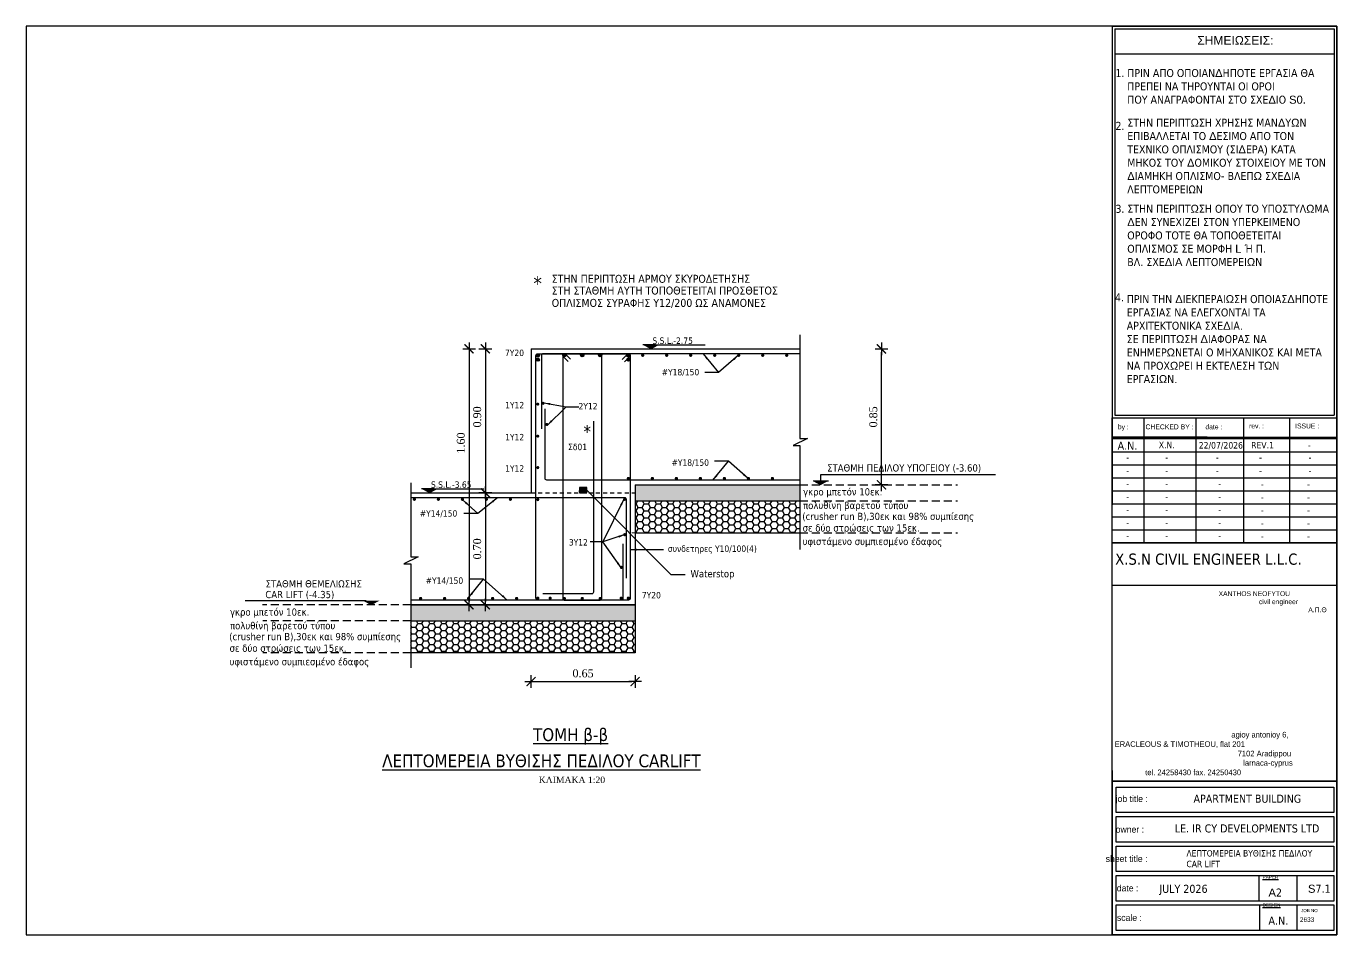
# Model space of a CAD drawing. Header units: millimetres. Extents: x -2171 to 1563, y -1758 to -1505.
# Drawn here: x -1781.68 to -1740.73, y -1584.07 to -1555.67 of the extents above; entities that cross this region are included whole.
import ezdxf

# ---------------------------------------------------------------- set-up
doc = ezdxf.new("R2010")
doc.units = ezdxf.units.MM
doc.header["$PDMODE"] = 32
doc.linetypes.add('DOT', pattern=[0.025, 0, -0.025])
doc.linetypes.add('HIDDEN', pattern=[0.375, 0.25, -0.125])
doc.layers.get('Defpoints').update_dxf_attribs({"color": 6})
for name, color, linetype in [('-S-A3 PAGE', 3, 'Continuous'), ('-S-TOMES', 7, 'Continuous'), ('-S_TEXT', 3, 'Continuous'), ('A-COLUM', 7, 'Continuous'), ('AM_5', 7, 'Continuous'), ('ammoxaliko', 4, 'Continuous'), ('ANOIGMATA', 7, 'Continuous'), ('concrete', 252, 'Continuous'), ('dim', 2, 'Continuous'), ('dokoi', 91, 'Continuous'), ('LFEK', 3, 'Continuous'), ('pinakaki', 153, 'Continuous'), ('SXK', 6, 'Continuous'), ('SXOLIA', 1, 'Continuous'), ('TEXT-S', 120, 'Continuous')]:
    doc.layers.add(name, color=color, linetype=linetype)
doc.layers.add('TEXT', color=20, linetype='Continuous', lineweight=13)
doc.styles.add('1-100', font='arial.ttf', dxfattribs={"width": 0.8})
doc.styles.add('EN-GR', font='wgsimpl.shx', dxfattribs={"width": 1.2})
doc.styles.get("Standard").update_dxf_attribs({"font": 'tahoma.ttf'})
doc.styles.add('timesgr', font='times.ttf')
doc.styles.add('ΠΙΝΑΚΑΚΙ', font='times.ttf')
doc.dimstyles.new('Copy of 1-100', dxfattribs={"dimtxt": 0.18, "dimasz": 0.14, "dimexe": 0.14, "dimexo": 0.1, "dimgap": 0.09, "dimtad": 1, "dimdec": 0, "dimlfac": 100, "dimrnd": 5, "dimzin": 5, "dimdsep": 46, "dimtxsty": '1-100', "dimblk": 'OBLIQUE', "dimcen": 0.09, "dimclrd": 1, "dimclre": 1, "dimclrt": 2, "dimadec": 0, "dimazin": 0, "dimtfac": 1, "dimtdec": 0, "dimtix": 1, "dimtmove": 2, "dimatfit": 3, "dimfxl": 5, "dimfxlon": 1, "dimtolj": 1, "dimtzin": 5, "dimarcsym": 0})
doc.dimstyles.new('DIM-1_20', dxfattribs={"dimscale": 0.5, "dimtxt": 0.5, "dimasz": 0.2, "dimexe": 2, "dimexo": 0, "dimgap": 0.09, "dimtad": 0, "dimlfac": 0.2, "dimrnd": 0.001, "dimzin": 0, "dimdsep": 46, "dimtxsty": 'ΠΙΝΑΚΑΚΙ', "dimblk1": 'ROUDIM1', "dimblk2": 'ROUDIM1', "dimsah": 1, "dimcen": 0.09, "dimdle": 0.05, "dimse1": 1, "dimse2": 1, "dimclre": 240, "dimadec": 0, "dimazin": 0, "dimtfac": 1, "dimtmove": 2, "dimatfit": 3, "dimldrblk": 'ROUDIM1', "dimfxl": 1, "dimtvp": 0.9999, "dimtolj": 1, "dimtzin": 0, "dimarcsym": 0})
doc.dimstyles.new('MYDIM', dxfattribs={"dimtxt": 0.14, "dimasz": 0.2, "dimexe": 0.1, "dimexo": 0.325, "dimgap": 0.1, "dimtad": 1, "dimrnd": 0.05, "dimzin": 4, "dimdsep": 46, "dimtxsty": 'EN-GR', "dimblk1": 'OBLIQUE', "dimblk2": 'OBLIQUE', "dimsah": 1, "dimcen": 2.5, "dimdle": 0.05, "dimclrd": 5, "dimclre": 5, "dimclrt": 5, "dimadec": 0, "dimazin": 0, "dimtfac": 1, "dimtix": 1, "dimtmove": 2, "dimatfit": 0, "dimfxl": 1, "dimtvp": 1, "dimtolj": 1, "dimtzin": 0, "dimlwd": -1, "dimlwe": -1, "dimarcsym": 0})

# ---------------------------------------------------------------- blocks, each defined once
blk = doc.blocks.new('ROUDIM1')
at = {"layer": 'dim'}
for p, q in [((0, 2), (0, -2)), ((2, 0), (-2, 0))]:
    blk.add_line(p, q, dxfattribs=at)
at = {"layer": 'dim', "const_width": 0.4}
blk.add_lwpolyline([(1.41, 1.41), (-1.41, -1.41)], dxfattribs=at)
blk = doc.blocks.new('*D2230')
at = {"layer": 'Defpoints', "color": 0, "ltscale": 0.5, "transparency": 16777216}
for p in [(-1765.902, -1570.255), (-1762.652, -1570.255), (-1762.652, -1576.152)]:
    blk.add_point(p, dxfattribs=at)
at = {"layer": 'dim', "color": 0, "lineweight": -2, "ltscale": 0.8, "transparency": 16777216}
blk.add_line((-1765.802, -1576.152), (-1762.752, -1576.152), dxfattribs=at)
at = {"layer": 'dim', "color": 0, "lineweight": -2, "ltscale": 0.5, "transparency": 16777216, "xscale": 0.1, "yscale": 0.1, "zscale": 0.1, "rotation": 180}
blk.add_blockref('ROUDIM1', (-1765.902, -1576.152), dxfattribs=at)
at = {"layer": 'dim', "color": 0, "lineweight": -2, "ltscale": 0.5, "transparency": 16777216, "xscale": 0.1, "yscale": 0.1, "zscale": 0.1}
blk.add_blockref('ROUDIM1', (-1762.652, -1576.152), dxfattribs=at)
at = {"layer": 'dim', "color": 0, "ltscale": 0.5, "transparency": 16777216, "insert": (-1764.277, -1575.897), "char_height": 0.25, "attachment_point": 5, "style": 'ΠΙΝΑΚΑΚΙ'}
blk.add_mtext('\\A1;0.65', dxfattribs=at)
blk = doc.blocks.new('*D2231')
at = {"layer": 'Defpoints', "color": 0, "ltscale": 0.5, "transparency": 16777216}
for p in [(-1765.902, -1565.755), (-1767.33, -1570.255), (-1766.149, -1570.255)]:
    blk.add_point(p, dxfattribs=at)
at = {"layer": 'dim', "color": 0, "lineweight": -2, "ltscale": 0.8, "transparency": 16777216}
blk.add_line((-1767.33, -1565.855), (-1767.33, -1570.155), dxfattribs=at)
at = {"layer": 'dim', "color": 0, "lineweight": -2, "ltscale": 0.5, "transparency": 16777216, "xscale": 0.1, "yscale": 0.1, "zscale": 0.1}
for p, rotation in [((-1767.33, -1565.755), 90), ((-1767.33, -1570.255), 270)]:
    blk.add_blockref('ROUDIM1', p, dxfattribs=dict(at, rotation=rotation))
at = {"layer": 'dim', "color": 0, "ltscale": 0.5, "transparency": 16777216, "insert": (-1767.584, -1567.88), "char_height": 0.25, "attachment_point": 5, "rotation": 90, "style": 'ΠΙΝΑΚΑΚΙ'}
blk.add_mtext('\\A1;0.90', dxfattribs=at)
blk = doc.blocks.new('_Oblique')
at = {"color": 0, "linetype": 'ByBlock', "lineweight": -2}
blk.add_line((-0.5, -0.5), (0.5, 0.5), dxfattribs=at)
blk = doc.blocks.new('*D2232')
at = {"layer": 'Defpoints', "color": 0, "ltscale": 0.5, "transparency": 16777216}
for p in [(-1767.33, -1570.255), (-1767.33, -1573.755), (-1767.33, -1573.755)]:
    blk.add_point(p, dxfattribs=at)
at = {"layer": 'dim', "color": 0, "lineweight": -2, "ltscale": 0.8, "transparency": 16777216}
blk.add_line((-1767.33, -1570.355), (-1767.33, -1573.655), dxfattribs=at)
at = {"layer": 'dim', "color": 0, "lineweight": -2, "ltscale": 0.5, "transparency": 16777216, "xscale": 0.1, "yscale": 0.1, "zscale": 0.1}
for p, rotation in [((-1767.33, -1570.255), 90), ((-1767.33, -1573.755), 270)]:
    blk.add_blockref('ROUDIM1', p, dxfattribs=dict(at, rotation=rotation))
at = {"layer": 'dim', "color": 0, "ltscale": 0.5, "transparency": 16777216, "insert": (-1767.585, -1572.005), "char_height": 0.25, "attachment_point": 5, "rotation": 90, "style": 'ΠΙΝΑΚΑΚΙ'}
blk.add_mtext('\\A1;0.70', dxfattribs=at)
blk = doc.blocks.new('*D2233')
at = {"layer": 'Defpoints', "color": 0, "ltscale": 0.5, "transparency": 16777216}
for p in [(-1757.505, -1565.755), (-1754.954, -1565.755), (-1757.501, -1570.005)]:
    blk.add_point(p, dxfattribs=at)
at = {"layer": 'dim', "color": 0, "lineweight": -2, "ltscale": 0.8, "transparency": 16777216}
blk.add_line((-1754.954, -1569.905), (-1754.954, -1565.855), dxfattribs=at)
at = {"layer": 'dim', "color": 0, "lineweight": -2, "ltscale": 0.5, "transparency": 16777216, "xscale": 0.1, "yscale": 0.1, "zscale": 0.1}
for p, rotation in [((-1754.954, -1565.755), 90), ((-1754.954, -1570.005), 270)]:
    blk.add_blockref('ROUDIM1', p, dxfattribs=dict(at, rotation=rotation))
at = {"layer": 'dim', "color": 0, "ltscale": 0.5, "transparency": 16777216, "insert": (-1755.209, -1567.88), "char_height": 0.25, "attachment_point": 5, "rotation": 90, "style": 'ΠΙΝΑΚΑΚΙ'}
blk.add_mtext('\\A1;0.85', dxfattribs=at)
blk = doc.blocks.new('PINAKAKI')
at = {"layer": '-S-A3 PAGE', "ltscale": 5}
blk.add_line((121995.588, -208359.262), (121988.733, -208359.262), dxfattribs=at)
at = {"color": 0}
for p, q in [((121988.65, -208358.392), (121988.65, -208373.351)), ((121988.65, -208358.392), (121995.67, -208358.392)), ((121988.733, -208358.475), (121988.733, -208370.548)), ((121988.733, -208358.475), (121995.588, -208358.475)), ((121995.588, -208358.475), (121995.588, -208370.548)), ((121995.67, -208358.392), (121995.669, -208370.631)), ((121988.649, -208370.631), (121995.669, -208370.631)), ((121988.732, -208370.548), (121995.587, -208370.548)), ((121989.64, -208370.631), (121989.64, -208374.541)), ((121991.28, -208374.541), (121991.28, -208370.631)), ((121992.766, -208374.541), (121992.766, -208370.631)), ((121994.208, -208374.541), (121994.208, -208370.631)), ((121991.624, -208371.24), (121988.651, -208371.24)), ((121988.651, -208371.24), (121995.67, -208371.24)), ((121995.67, -208371.291), (121988.651, -208371.291)), ((121995.67, -208371.24), (121995.67, -208371.291)), ((121995.67, -208375.87), (121988.651, -208375.87)), ((121988.651, -208381.659), (121988.651, -208386.792)), ((121988.774, -208382.974), (121988.774, -208382.175)), ((121988.774, -208383.895), (121988.774, -208383.096)), ((121988.774, -208384.816), (121988.774, -208384.018)), ((121988.774, -208385.738), (121988.774, -208384.939)), ((121988.774, -208386.659), (121988.774, -208385.861))]:
    blk.add_line(p, q, dxfattribs=at)
at = {"color": 3}
blk.add_line((121995.67, -208372.455), (121995.67, -208374.541), dxfattribs=at)
at = {"color": 0}
for points in [[(121988.651, -208370.631), (121995.67, -208370.631), (121995.67, -208374.541), (121988.651, -208374.541)], [(121988.651, -208370.631), (121995.67, -208370.631), (121995.67, -208374.541), (121988.651, -208374.541)], [(121988.651, -208374.541), (121995.67, -208374.541), (121995.67, -208381.988), (121988.651, -208381.988)], [(121988.651, -208381.988), (121995.67, -208381.988), (121995.67, -208386.792), (121988.651, -208386.792)]]:
    blk.add_lwpolyline(points, close=True, dxfattribs=at)
for points in [[(121988.651, -208371.697), (121995.67, -208371.697)], [(121988.651, -208372.103), (121995.67, -208372.103)], [(121988.651, -208372.51), (121995.67, -208372.51)], [(121988.651, -208372.916), (121995.67, -208372.916)], [(121988.651, -208373.322), (121995.67, -208373.322)], [(121988.651, -208373.728), (121995.67, -208373.728)], [(121988.651, -208374.135), (121995.67, -208374.135)], [(121988.774, -208382.175), (121995.574, -208382.175), (121995.574, -208382.974), (121988.774, -208382.974)], [(121988.774, -208383.096), (121995.574, -208383.096), (121995.574, -208383.895), (121988.774, -208383.895)], [(121988.774, -208384.018), (121995.574, -208384.018), (121995.574, -208384.816), (121988.774, -208384.816)], [(121988.774, -208384.939), (121995.574, -208384.939), (121995.574, -208385.738), (121988.774, -208385.738)], [(121993.239, -208384.939), (121993.239, -208385.738)], [(121994.417, -208384.939), (121994.417, -208385.738)], [(121988.774, -208385.861), (121995.574, -208385.861), (121995.574, -208386.659), (121988.774, -208386.659)], [(121993.259, -208385.861), (121993.259, -208386.659)], [(121994.417, -208385.861), (121994.417, -208386.659)]]:
    blk.add_lwpolyline(points, dxfattribs=at)
blk.add_lwpolyline([(121988.651, -208374.541), (121995.67, -208374.541)])
at = {"layer": '-S_TEXT', "color": 3}
for s, p in [('1.', (121988.755, -208359.983)), ('2.', (121988.755, -208361.633)), ('3.', (121988.755, -208364.226)), ('4.', (121988.739, -208366.994))]:
    blk.add_text(s, height=0.25, dxfattribs=at).set_placement(p)
at = {"layer": '-S_TEXT', "color": 3, "char_height": 0.25, "attachment_point": 1}
for s, insert in [('ΠΡΙΝ ΑΠΟ ΟΠΟΙΑΝ{\\fArial|b0|i0|c186|p34;Δ}ΗΠΟΤΕ ΕΡΓΑΣΙΑ ΘΑ ΠΡΕΠΕΙ ΝΑ ΤΗΡΟΥΝΤΑΙ ΟΙ ΟΡΟΙ\\PΠΟΥ ΑΝΑΓΡΑΦΟΝΤΑΙ ΣΤΟ ΣΧΕ{\\fArial|b0|i0|c186|p34;Δ}ΙΟ {\\fArial|b0|i0|c186|p34;S0.}', (121989.123, -208359.731)), ('ΣΤΗΝ ΠΕΡΙΠΤ{\\fArial|b0|i0|c186|p34;Ω}ΣΗ ΧΡΗΣΗΣ ΜΑΝ{\\fArial|b0|i0|c186|p34;Δ}Υ{\\fArial|b0|i0|c186|p34;Ω}Ν ΕΠΙΒΑΛΛΕΤΑΙ ΤΟ {\\fArial|b0|i0|c186|p34;Δ}ΕΣΙΜΟ ΑΠΟ ΤΟΝ ΤΕΧΝΙΚΟ ΟΠΛΙΣΜΟΥ {\\fArial|b0|i0|c186|p34;(}ΣΙ{\\fArial|b0|i0|c186|p34;Δ}ΕΡΑ{\\fArial|b0|i0|c186|p34;) }ΚΑΤΑ ΜΗΚΟΣ ΤΟΥ {\\fArial|b0|i0|c186|p34;Δ}ΟΜΙΚΟΥ ΣΤΟΙΧΕΙΟΥ ΜΕ ΤΟΝ {\\fArial|b0|i0|c186|p34;Δ}ΙΑΜΗΚΗ ΟΠΛΙΣΜΟ{\\fArial|b0|i0|c186|p34;- }ΒΛΕΠ{\\fArial|b0|i0|c186|p34;Ω }ΣΧΕ{\\fArial|b0|i0|c186|p34;Δ}ΙΑ ΛΕΠΤΟΜΕΡΕΙΩΝ', (121989.123, -208361.284)), ('ΣΤΗΝ ΠΕΡΙΠΤ{\\fArial|b0|i0|c186|p34;Ω}ΣΗ ΟΠΟΥ ΤΟ ΥΠΟΣΤΥΛ{\\fArial|b0|i0|c186|p34;Ω}ΜΑ {\\fArial|b0|i0|c186|p34;Δ}ΕΝ ΣΥΝΕΧΙΖΕΙ ΣΤΟΝ ΥΠΕΡΚΕΙΜΕΝΟ ΟΡΟΦΟ ΤΟΤΕ ΘΑ ΤΟΠΟΘΕΤΕΙΤΑΙ ΟΠΛΙΣΜΟΣ ΣΕ ΜΟΡΦΗ {\\fArial|b0|i0|c186|p34;L }Ή Π{\\fArial|b0|i0|c186|p34;.  \\P}ΒΛ{\\fArial|b0|i0|c186|p34;. }ΣΧΕ{\\fArial|b0|i0|c186|p34;Δ}Ι{\\fArial|b0|i0|c186|p34;A }ΛΕΠΤΟΜΕΡΕΙ{\\fArial|b0|i0|c186|p34;Ω}Ν', (121989.123, -208363.973)), ('ΠΡΙΝ ΤΗΝ {\\fArial|b0|i0|c186|p34;Δ}ΙΕΚΠΕΡΑΙ{\\fArial|b0|i0|c186|p34;Ω}ΣΗ ΟΠΟΙΑΣ{\\fArial|b0|i0|c186|p34;Δ}ΗΠΟΤΕ ΕΡΓΑΣΙΑΣ ΝΑ ΕΛΕΓΧΟΝΤΑΙ ΤΑ ΑΡΧΙΤΕΚΤΟΝΙΚΑ ΣΧΕ{\\fArial|b0|i0|c186|p34;Δ}ΙΑ{\\fArial|b0|i0|c186|p34;.\\P}ΣΕ ΠΕΡΙΠΤ{\\fArial|b0|i0|c186|p34;Ω}ΣΗ {\\fArial|b0|i0|c186|p34;Δ}ΙΑΦΟΡΑΣ ΝΑ ΕΝΗΜΕΡ{\\fArial|b0|i0|c186|p34;Ω}ΝΕΤΑΙ Ο ΜΗΧΑΝΙΚΟΣ ΚΑΙ ΜΕΤΑ ΝΑ ΠΡΟΧ{\\fArial|b0|i0|c186|p34;Ω}ΡΕΙ Η ΕΚΤΕΛΕΣΗ Τ{\\fArial|b0|i0|c186|p34;Ω}Ν ΕΡΓΑΣΙ{\\fArial|b0|i0|c186|p34;Ω}Ν{\\fArial|b0|i0|c186|p34;.}', (121989.107, -208366.797))]:
    blk.add_mtext_dynamic_manual_height_columns(s, width=6.38621, gutter_width=1, heights=[0], dxfattribs=dict(at, insert=insert))
at = {"layer": 'ANOIGMATA', "attachment_point": 1}
for s, insert, char_height, width in [('\\pi4.5494;{\\fBankGothic Lt BT|b0|i0|c0|p34;\\H1.5x;\\C7;XANTHOS NEOFYTOU\\P\\pi5.8103;civil engineer\\P\\pi7.351;\\fArial|b0|i0|c161|p34;Α.Π.Θ}', (121987.429, -208376.054), 0.10094, 7.9171), ('\\pi4.88765;{\\fBankGothic Lt BT|b0|i0|c161|p34;\\H1.1667x;\\C0;agioy antonioy 6,\\P\\pi1.24243;ERACLEOUS & TIMOTHEOU, flat 201\\P\\pi5.08735;7102 Aradippou\\P\\pi5.25915;larnaca-cyprus\\P\\pi2.19835;tel. 24258430 fax. 24250430}', (121987.487, -208380.449), 0.15141, 8.05841), ('\\pi1.00598;{\\fBankGothic Lt BT|b0|i0|c0|p34;\\H1.5x;\\C7; \\H1.3333x; job title :}', (121987.622, -208382.441), 0.10094, 3.33818), ('\\A1;{\\H0.99983x;\\C7;APARTMENT BUILDING  \\H0.75013x;  }', (121991.193, -208382.412), 0.25234, 5.34758), ('\\pi1.54818;{\\fBankGothic Lt BT|b0|i0|c0|p34;\\H1.5x;\\C7; \\H1.3333x; owner :}', (121987.081, -208383.397), 0.10094, 3.33818), ('\\A1;{\\C7;LE. IR CY DEVELOPMENTS LTD  }', (121990.609, -208383.342), 0.2523, 5.34758), ('{\\fBankGothic Lt BT|b0|i0|c0|p34;\\C7;     sheet title :}', (121988.074, -208384.313), 0.20187, 3.33818), ('\\pi1.70638;{\\fBankGothic Lt BT|b0|i0|c161|p34;\\H0.5x;\\L\\C7;PAPER\\H2x;\\l }', (121991.643, -208384.933), 0.2125, 3.51387), ('\\pi1.98789;{\\fBankGothic Lt BT|b0|i0|c0|p34;\\C7; date :}', (121986.733, -208385.234), 0.20187, 3.33818), ('{\\fTahoma|b0|i0|c0|p34;\\C7;JULY 2026}', (121990.127, -208385.229), 0.25234, 4.57511), ('\\pi1.70638;{\\fBankGothic Lt BT|b0|i0|c0|p34;\\H0.5x;\\L\\C7;DESIGN\\H2x;\\l }', (121991.643, -208385.808), 0.2125, 3.51387), ('\\pi1.77876;{\\fBankGothic Lt BT|b0|i0|c0|p34;\\C7; scale :}', (121986.947, -208386.155), 0.20187, 3.33818), ('\\pi1.1781;{\\fBankGothic Lt BT|b0|i0|c161|p34;\\C7;2\\fBankGothic Lt BT|b0|i0|c0|p34;633}', (121993.339, -208386.244), 0.14671, 4.85205), ('\\pi0.81053;{\\fBankGothic Lt BT|b0|i0|c0|p34;\\C7;JOB NO}', (121993.744, -208385.984), 0.10094, 3.33818)]:
    blk.add_mtext(s, dxfattribs=dict(at, insert=insert, char_height=char_height, width=width))
at = {"layer": 'ANOIGMATA', "char_height": 0.25234, "attachment_point": 1}
for s, insert in [('{\\fArial|b0|i0|c186|p34;A}2', (121993.535, -208385.347)), ('A{\\fArial|b0|i0|c186|p34;.}N{\\fArial|b0|i0|c186|p34;.}', (121993.535, -208386.222))]:
    blk.add_mtext_dynamic_manual_height_columns(s, width=10.89316, gutter_width=1, heights=[0], dxfattribs=dict(at, insert=insert))
at = {"layer": 'pinakaki', "ltscale": 0.005, "insert": (121991.31, -208358.698), "char_height": 0.26955, "width": 6.67467, "attachment_point": 1}
blk.add_mtext('{\\fArial|b0|i0|c161|p34;ΣΗΜΕΙΩΣΕΙΣ:}', dxfattribs=at)
at = {"layer": 'TEXT', "color": 0, "attachment_point": 1}
for s, insert, char_height, width in [('\\pi0.20581;{\\fBankGothic Lt BT|b0|i0|c161|p34;\\C7;by :}', (121988.625, -208370.839), 0.15234, 0.91751), ('\\pi0.49205;{\\fArial|b0|i0|c186|p34;\\C7;CHECKED BY\\fBankGothic Lt BT|b0|i0|c161|p34; :}', (121989.201, -208370.839), 0.15234, 2.53906), ('\\pi0.83455;{\\fBankGothic Lt BT|b0|i0|c0|p34;\\C7;date :}', (121990.732, -208370.839), 0.15234, 2.53906), ('{\\fBankGothic Lt BT|b0|i0|c161|p34;\\C7;rev\\fBankGothic Lt BT|b0|i0|c0|p34;.\\fBankGothic Lt BT|b0|i0|c161|p34; :}', (121992.929, -208370.812), 0.152344, 2.53906), ('{\\fBankGothic Lt BT|b0|i0|c0|p34;\\C7;ISSUE\\fBankGothic Lt BT|b0|i0|c161|p34; :}', (121994.371, -208370.812), 0.15234, 2.53906), ('\\pi0.19627;{\\C7;A\\fTahoma|b0|i0|c161|p34;.\\fTahoma|b0|i0|c0|p34;N\\fTahoma|b0|i0|c161|p34;.}', (121988.625, -208371.379), 0.25391, 1.01563), ('\\pi1.02419;{\\H0.8x;\\C7;X.N.}', (121989.084, -208371.379), 0.25391, 2.53906), ('{\\fTahoma|b0|i0|c0|p34;\\C7;22\\fTahoma|b0|i0|c161|p34;/\\fTahoma|b0|i0|c0|p34;07\\fTahoma|b0|i0|c161|p34;/202\\fTahoma|b0|i0|c0|p34;6}', (121991.357, -208371.391), 0.203125, 1.35307), ('\\pi0.28843;{\\H0.8x;\\C7;REV.1}', (121992.706, -208371.388), 0.25391, 1.26753), ('\\pi0.54551;{\\H0.8x;\\C7; \\fTahoma|b0|i0|c161|p34;-}', (121994.148, -208371.388), 0.25391, 1.26753), ('\\pi0.46934;{\\H0.8x;\\C7;-}', (121988.625, -208371.768), 0.25391, 1.01563), ('\\pi1.23106;{\\H0.8x;\\C7;-}', (121989.084, -208371.768), 0.25391, 2.53906), ('\\pi1.09396;{\\H0.8x;\\C7;   -}', (121990.571, -208371.768), 0.25391, 2.53906), ('\\pi1.23106;{\\H0.8x;\\C7;-}', (121992.012, -208371.768), 0.25391, 2.53906), ('\\pi1.23106;{\\H0.8x;\\C7;-}', (121993.558, -208371.768), 0.25391, 2.53906), ('\\pi0.46934;{\\H0.8x;\\C7;-}', (121988.625, -208372.192), 0.25391, 1.01563), ('\\pi1.23106;{\\H0.8x;\\C7;-}', (121989.084, -208372.192), 0.25391, 2.53906), ('\\pi1.09396;{\\H0.8x;\\C7;   -}', (121990.571, -208372.192), 0.25391, 2.53906), ('\\pi1.23106;{\\H0.8x;\\C7;-}', (121992.012, -208372.192), 0.25391, 2.53906), ('\\pi1.23106;{\\H0.8x;\\C7;-}', (121993.558, -208372.192), 0.25391, 2.53906), ('\\pi0.46934;{\\H0.8x;\\C7;-}', (121988.625, -208372.598), 0.25391, 1.01563), ('\\pi1.23106;{\\H0.8x;\\C7;-}', (121989.084, -208372.598), 0.25391, 2.53906), ('\\pi1.23106;{\\H0.8x;\\C7;-}', (121990.732, -208372.598), 0.25391, 2.53906), ('\\pi0.5953;{\\fTahoma|b0|i0|c161|p34;\\H0.8x;\\C7;-}', (121992.706, -208372.607), 0.25391, 1.26753), ('\\pi0.5953;{\\fTahoma|b0|i0|c161|p34;\\H0.8x;\\C7;-}', (121994.148, -208372.607), 0.25391, 1.26753), ('\\pi0.46934;{\\H0.8x;\\C7;-}', (121988.625, -208373.004), 0.25391, 1.01563), ('\\pi1.23106;{\\H0.8x;\\C7;-}', (121989.084, -208373.004), 0.25391, 2.53906), ('\\pi1.23106;{\\H0.8x;\\C7;-}', (121990.732, -208373.004), 0.25391, 2.53906), ('\\pi0.5953;{\\fTahoma|b0|i0|c161|p34;\\H0.8x;\\C7;-}', (121992.706, -208373.013), 0.25391, 1.26753), ('\\pi0.5953;{\\fTahoma|b0|i0|c161|p34;\\H0.8x;\\C7;-}', (121994.148, -208373.013), 0.25391, 1.26753), ('\\pi0.46934;{\\H0.8x;\\C7;-}', (121988.625, -208373.41), 0.25391, 1.01563), ('\\pi1.23106;{\\H0.8x;\\C7;-}', (121989.084, -208373.41), 0.25391, 2.53906), ('\\pi1.23106;{\\H0.8x;\\C7;-}', (121990.732, -208373.41), 0.25391, 2.53906), ('\\pi0.5953;{\\fTahoma|b0|i0|c161|p34;\\H0.8x;\\C7;-}', (121992.706, -208373.419), 0.25391, 1.26753), ('\\pi0.5953;{\\fTahoma|b0|i0|c161|p34;\\H0.8x;\\C7;-}', (121994.148, -208373.419), 0.25391, 1.26753), ('\\pi0.46934;{\\H0.8x;\\C7;-}', (121988.625, -208373.817), 0.25391, 1.01563), ('\\pi1.23106;{\\H0.8x;\\C7;-}', (121989.084, -208373.817), 0.25391, 2.53906), ('\\pi1.23106;{\\H0.8x;\\C7;-}', (121990.732, -208373.817), 0.25391, 2.53906), ('\\pi0.5953;{\\fTahoma|b0|i0|c161|p34;\\H0.8x;\\C7;-}', (121992.706, -208373.826), 0.25391, 1.26753), ('\\pi0.5953;{\\fTahoma|b0|i0|c161|p34;\\H0.8x;\\C7;-}', (121994.148, -208373.826), 0.25391, 1.26753), ('\\pi0.46934;{\\H0.8x;\\C7;-}', (121988.625, -208374.223), 0.25391, 1.01563), ('\\pi1.23106;{\\H0.8x;\\C7;-}', (121989.084, -208374.223), 0.25391, 2.53906), ('\\pi1.23106;{\\H0.8x;\\C7;-}', (121990.732, -208374.223), 0.25391, 2.53906), ('\\pi0.5953;{\\fTahoma|b0|i0|c161|p34;\\H0.8x;\\C7;-}', (121992.706, -208374.232), 0.25391, 1.26753), ('\\pi0.5953;{\\fTahoma|b0|i0|c161|p34;\\H0.8x;\\C7;-}', (121994.148, -208374.232), 0.25391, 1.26753), ('X.S.N CIVIL ENGINEER L.L.C.\\P', (121988.746, -208374.875), 0.35, 6.92207)]:
    blk.add_mtext(s, dxfattribs=dict(at, insert=insert, char_height=char_height, width=width))
at = {"layer": 'TEXT', "insert": (121992.706, -208371.388), "char_height": 0.25391, "width": 1.26753, "attachment_point": 1}
blk.add_mtext('{\\fTahoma|b0|i0|c0|p34;\\H0.8x;\\C7; }', dxfattribs=at)
blk = doc.blocks.new('*D2234')
at = {"layer": 'Defpoints', "color": 0, "ltscale": 0.5, "transparency": 16777216}
for p in [(-1765.902, -1565.755), (-1767.839, -1573.755), (-1765.902, -1573.755)]:
    blk.add_point(p, dxfattribs=at)
at = {"layer": 'dim', "color": 0, "lineweight": -2, "ltscale": 0.8, "transparency": 16777216}
blk.add_line((-1767.839, -1565.855), (-1767.839, -1573.655), dxfattribs=at)
at = {"layer": 'dim', "color": 0, "lineweight": -2, "ltscale": 0.5, "transparency": 16777216, "xscale": 0.1, "yscale": 0.1, "zscale": 0.1}
for p, rotation in [((-1767.839, -1565.755), 90), ((-1767.839, -1573.755), 270)]:
    blk.add_blockref('ROUDIM1', p, dxfattribs=dict(at, rotation=rotation))
at = {"layer": 'dim', "color": 0, "ltscale": 0.5, "transparency": 16777216, "insert": (-1768.094, -1568.697), "char_height": 0.25, "attachment_point": 5, "rotation": 90, "style": 'ΠΙΝΑΚΑΚΙ'}
blk.add_mtext('\\A1;1.60', dxfattribs=at)

msp = doc.modelspace()

# ---------------------------------------------------------------- hatches: boundary and pattern name
at = {"layer": 'AM_5', "ltscale": 0.5, "transparency": 33554572}
h = msp.add_hatch(dxfattribs=at)
h.set_pattern_fill('ANSI36', color=8, scale=0.01)
h.set_pattern_definition([(45, (-1764.393808, -1570.255365), (0.016838, 0.0617393), [0.079375, -0.015875, 0, -0.015875])])
h.paths.add_polyline_path([(-1764.3938, -1570.2554), (-1764.1596, -1570.2554), (-1764.1596, -1570.0835), (-1764.3938, -1570.0835)])
at = {"layer": 'ammoxaliko'}
h = msp.add_hatch(dxfattribs=at)
h.set_pattern_fill('HONEY', color=256, scale=0.04, style=0)
h.set_pattern_definition([(0, (-2014.2051, -1541.56276), (0.1905, 0.109985226), [0.127, -0.254]), (120, (-2014.2051, -1541.56276), (-0.1905, 0.109985227), [0.127, -0.254]), (60, (-2014.2051, -1541.56276), (4e-10, 0.21997045), [-0.254, 0.127])])
h.paths.add_polyline_path([(-1762.6517, -1570.5054), (-1762.6517, -1571.5054), (-1757.5006, -1571.5054), (-1757.5006, -1570.5054)])
h = msp.add_hatch(dxfattribs=at)
h.set_pattern_fill('HONEY', color=256, style=0)
h.set_pattern_definition([(0, (-3099.56082, -1621.3227), (0.1875, 0.1082531755), [0.125, -0.25]), (120, (-3099.56082, -1621.3227), (-0.1875, 0.1082531755), [0.125, -0.25]), (60, (-3099.56082, -1621.3227), (0, 0.216506351), [-0.25, 0.125])])
h.paths.add_polyline_path([(-1762.6517, -1575.2554), (-1762.6517, -1574.2554), (-1769.6576, -1574.2554), (-1769.6576, -1575.2554)])
at = {"layer": 'concrete', "linetype": 'Continuous', "lineweight": 0}
for points in [[(-1762.6517, -1570.0054), (-1762.6517, -1570.5054), (-1757.5006, -1570.5054), (-1757.5006, -1570.0054)], [(-1769.6576, -1573.7554), (-1769.6576, -1574.2554), (-1762.6517, -1574.2554), (-1762.6517, -1573.7554), (-1763.4017, -1573.7554)]]:
    msp.add_hatch(color=256, dxfattribs=at).paths.add_polyline_path(points)
at = {"layer": 'LFEK'}
for points in [[(-1765.6417, -1565.9654, -1), (-1765.7417, -1565.9654, -1)], [(-1764.8139, -1565.9554, -1), (-1764.9139, -1565.9554, -1)], [(-1764.2531, -1565.9554, -1), (-1764.3531, -1565.9554, -1)], [(-1763.6923, -1565.9554, -1), (-1763.7923, -1565.9554, -1)], [(-1762.8117, -1565.9654, -1), (-1762.9117, -1565.9654, -1)], [(-1765.6417, -1566.0924, -1), (-1765.7417, -1566.0924, -1)], [(-1762.8117, -1566.0924, -1), (-1762.9117, -1566.0924, -1)], [(-1765.6417, -1567.4822, -1), (-1765.7417, -1567.4822, -1)], [(-1765.4763, -1567.4553, -1), (-1765.5763, -1567.4553, -1)], [(-1765.3574, -1568.1157, -1), (-1765.4574, -1568.1157, -1)], [(-1765.6417, -1568.4822, -1), (-1765.7417, -1568.4822, -1)], [(-1765.6417, -1569.4654, -1), (-1765.7417, -1569.4654, -1)], [(-1765.6417, -1570.4654, -1), (-1765.7417, -1570.4654, -1)]]:
    msp.add_hatch(color=256, dxfattribs=at).paths.add_polyline_path(points)
at = {"layer": 'SXK', "ltscale": 0.001}
for points in [[(-1762.0089, -1565.6272), (-1761.9367, -1565.6272), (-1762.1738, -1565.7554), (-1762.4108, -1565.6272)], [(-1768.9271, -1570.1272), (-1768.855, -1570.1272), (-1769.092, -1570.2554), (-1769.3291, -1570.1272)], [(-1771.0442, -1573.6272), (-1771.1163, -1573.6272), (-1770.8793, -1573.7554), (-1770.6423, -1573.6272)]]:
    msp.add_hatch(color=1, dxfattribs=at).paths.add_polyline_path(points)
at = {"layer": 'SXK'}
msp.add_hatch(color=1, dxfattribs=at).paths.add_polyline_path([(-1756.8446, -1570.0054), (-1757.0816, -1569.8772), (-1756.6075, -1569.8772)])

# ---------------------------------------------------------------- linework, layer by layer
at = {"layer": '-S-TOMES'}
for p, q in [((-1765.9017, -1565.7554), (-1757.5051, -1565.7554)), ((-1765.9017, -1565.7554), (-1765.9017, -1570.2554)), ((-1762.6517, -1570.0054), (-1757.5006, -1570.0054)), ((-1762.6517, -1570.0054), (-1762.6517, -1573.7554)), ((-1769.6576, -1573.7554), (-1762.6517, -1573.7554))]:
    msp.add_line(p, q, dxfattribs=at)
at = {"layer": '-S_TEXT', "ltscale": 5}
msp.add_lwpolyline([(-1740.7266, -1555.6684), (-1781.6766, -1555.6684), (-1781.6766, -1584.0684), (-1740.7266, -1584.0684)], close=True, dxfattribs=at)
at = {"layer": 'A-COLUM', "linetype": 'HIDDEN'}
for p, q in [((-1757.5006, -1570.0054), (-1752.5808, -1570.0054)), ((-1757.5006, -1570.0054), (-1752.5808, -1570.0054)), ((-1757.5005, -1570.5054), (-1752.5808, -1570.5054)), ((-1757.5006, -1571.5054), (-1752.5808, -1571.5054)), ((-1757.5006, -1571.5054), (-1752.5808, -1571.5054)), ((-1769.6576, -1573.7554), (-1774.2917, -1573.7554)), ((-1769.6576, -1574.2554), (-1774.284, -1574.2554)), ((-1769.6576, -1575.2554), (-1774.2801, -1575.2554))]:
    msp.add_line(p, q, dxfattribs=at)
at = {"layer": 'A-COLUM'}
for p, q in [((-1769.6621, -1570.2554), (-1765.9017, -1570.2554)), ((-1762.6517, -1573.7554), (-1769.6576, -1573.7554))]:
    msp.add_line(p, q, dxfattribs=at)
for points in [[(-1757.5051, -1565.3182), (-1757.5051, -1568.5509), (-1757.2678, -1568.5509), (-1757.7163, -1568.7722), (-1757.5006, -1568.7722), (-1757.5006, -1572.0238)], [(-1769.6621, -1569.9443), (-1769.6621, -1572.2512), (-1769.4248, -1572.2512), (-1769.8733, -1572.4725), (-1769.6576, -1572.4725), (-1769.6576, -1575.7242)]]:
    msp.add_lwpolyline(points, dxfattribs=at)
at = {"layer": 'AM_5', "ltscale": 0.5}
msp.add_lwpolyline([(-1764.3938, -1570.2554), (-1764.1596, -1570.2554), (-1764.1596, -1570.0835), (-1764.3938, -1570.0835)], close=True, dxfattribs=at)
at = {"layer": 'dim', "linetype": 'DOT', "lineweight": 0, "ltscale": 500}
msp.add_line((-1762.6517, -1571.5054), (-1765.9017, -1571.5054), dxfattribs=at)
at = {"layer": 'dokoi', "color": 10, "linetype": 'HIDDEN', "ltscale": 0.5}
msp.add_line((-1765.9017, -1570.2554), (-1762.6517, -1570.2554), dxfattribs=at)
at = {"layer": 'LFEK'}
for points in [[(-1762.8617, -1573.6054), (-1765.6917, -1573.6054, -0.4142136), (-1765.7517, -1573.5454), (-1765.7517, -1565.9654, -0.4142136), (-1765.6917, -1565.9054), (-1762.8617, -1565.9054, -0.4142136), (-1762.8017, -1565.9654), (-1762.8017, -1573.5454, -0.4142136)], [(-1763.6923, -1565.9554, 0.4142136), (-1763.7423, -1565.9054), (-1764.8639, -1565.9054, 0.4142136), (-1764.9139, -1565.9554), (-1764.9139, -1573.5554, 0.4142136), (-1764.8639, -1573.6054), (-1763.7423, -1573.6054, 0.4142136), (-1763.6923, -1573.5554)]]:
    msp.add_lwpolyline(points, format="xyb", close=True, dxfattribs=at)
for points in [[(-1757.5051, -1565.9054), (-1765.529, -1565.9054, 0.4142136), (-1765.579, -1565.9554), (-1765.579, -1568.2509)], [(-1764.7431, -1566.1468), (-1764.8993, -1565.9907, -1), (-1764.8285, -1565.92), (-1764.6724, -1566.0761)], [(-1762.9825, -1566.1568), (-1762.8264, -1566.0007, 1), (-1762.8971, -1565.93), (-1763.0532, -1566.0861)], [(-1757.5006, -1569.8554), (-1765.4142, -1569.8554, -0.4142136), (-1765.4642, -1569.8054), (-1765.4642, -1567.6309)], [(-1763.9548, -1568.0089), (-1763.9548, -1573.3613, -0.4142136), (-1764.0048, -1573.4113), (-1765.5372, -1573.4113)], [(-1762.925, -1572.9167), (-1762.925, -1570.4554, 0.4142136), (-1762.975, -1570.4054), (-1769.6621, -1570.4054)], [(-1763.0298, -1571.8527), (-1763.0298, -1573.5554, -0.4142136), (-1763.0798, -1573.6054), (-1769.6576, -1573.6054)]]:
    msp.add_lwpolyline(points, format="xyb", dxfattribs=at)
at = {"layer": 'LFEK', "const_width": 0.05}
for points in [[(-1762.3894, -1565.9554, -1), (-1762.4394, -1565.9554, -1)], [(-1761.6394, -1565.9554, -1), (-1761.6894, -1565.9554, -1)], [(-1760.8894, -1565.9554, -1), (-1760.9394, -1565.9554, -1)], [(-1760.1394, -1565.9554, -1), (-1760.1894, -1565.9554, -1)], [(-1759.3894, -1565.9554, -1), (-1759.4394, -1565.9554, -1)], [(-1758.6394, -1565.9554, -1), (-1758.6894, -1565.9554, -1)], [(-1757.8894, -1565.9554, -1), (-1757.9394, -1565.9554, -1)], [(-1762.8363, -1569.8054, -1), (-1762.8863, -1569.8054, -1)], [(-1762.0863, -1569.8054, -1), (-1762.1363, -1569.8054, -1)], [(-1761.3363, -1569.8054, -1), (-1761.3863, -1569.8054, -1)], [(-1760.5863, -1569.8054, -1), (-1760.6363, -1569.8054, -1)], [(-1759.8363, -1569.8054, -1), (-1759.8863, -1569.8054, -1)], [(-1759.0863, -1569.8054, -1), (-1759.1363, -1569.8054, -1)], [(-1758.3363, -1569.8054, -1), (-1758.3863, -1569.8054, -1)], [(-1769.572, -1570.4554, 1), (-1769.522, -1570.4554, 1)], [(-1768.822, -1570.4554, 1), (-1768.772, -1570.4554, 1)], [(-1768.072, -1570.4554, 1), (-1768.022, -1570.4554, 1)], [(-1767.322, -1570.4554, 1), (-1767.272, -1570.4554, 1)], [(-1766.572, -1570.4554, 1), (-1766.522, -1570.4554, 1)], [(-1763, -1570.4554, 1), (-1762.95, -1570.4554, 1)], [(-1763, -1571.5615, 1), (-1762.95, -1571.5615, 1)], [(-1763.1027, -1572.5844, 1), (-1763.0527, -1572.5844, 1)], [(-1769.3788, -1573.5554, -1), (-1769.3288, -1573.5554, -1)], [(-1768.6288, -1573.5554, -1), (-1768.5788, -1573.5554, -1)], [(-1767.8788, -1573.5554, -1), (-1767.8288, -1573.5554, -1)], [(-1767.1288, -1573.5554, -1), (-1767.0788, -1573.5554, -1)], [(-1766.3788, -1573.5554, -1), (-1766.3288, -1573.5554, -1)], [(-1765.7167, -1573.5454, 1), (-1765.6667, -1573.5454, 1)], [(-1765.3284, -1573.5454, 1), (-1765.2784, -1573.5454, 1)], [(-1764.8889, -1573.5554, 1), (-1764.8389, -1573.5554, 1)], [(-1764.3281, -1573.5554, 1), (-1764.2781, -1573.5554, 1)], [(-1763.7673, -1573.5554, 1), (-1763.7173, -1573.5554, 1)], [(-1763.1122, -1573.5454, 1), (-1763.0622, -1573.5454, 1)], [(-1762.8867, -1573.5454, 1), (-1762.8367, -1573.5454, 1)]]:
    msp.add_lwpolyline(points, format="xyb", close=True, dxfattribs=at)
at = {"layer": 'LFEK', "ltscale": 0.001}
for centre in [(-1765.6917, -1565.9654), (-1764.8639, -1565.9554), (-1764.3031, -1565.9554), (-1763.7423, -1565.9554), (-1762.8617, -1565.9654), (-1765.6917, -1566.0924), (-1762.8617, -1566.0924)]:
    msp.add_circle(centre, 0.05, dxfattribs=at)
at = {"layer": 'SXK', "color": 1}
for p, q in [((-1762.0089, -1565.6272), (-1762.4108, -1565.6272)), ((-1762.2459, -1565.6272), (-1760.4637, -1565.6272)), ((-1762.1738, -1565.7554), (-1761.9367, -1565.6272)), ((-1757.0816, -1569.8772), (-1756.6075, -1569.8772)), ((-1756.8446, -1570.0054), (-1757.0816, -1569.8772)), ((-1756.8446, -1569.68), (-1751.3944, -1569.68)), ((-1756.8446, -1570.0054), (-1756.8446, -1569.68)), ((-1768.9271, -1570.1272), (-1769.3291, -1570.1272)), ((-1769.1642, -1570.1272), (-1767.382, -1570.1272)), ((-1769.092, -1570.2554), (-1768.855, -1570.1272)), ((-1771.0568, -1573.6272), (-1774.8371, -1573.6272)), ((-1770.8793, -1573.7554), (-1771.1163, -1573.6272))]:
    msp.add_line(p, q, dxfattribs=at)
at = {"layer": 'SXOLIA'}
for p, q in [((-1762.6517, -1570.5054), (-1757.5006, -1570.5054)), ((-1762.6517, -1571.5054), (-1757.5006, -1571.5054)), ((-1769.6576, -1574.2554), (-1762.6517, -1574.2554)), ((-1769.6576, -1574.2554), (-1762.6517, -1574.2554)), ((-1762.6517, -1575.2554), (-1769.6576, -1575.2554))]:
    msp.add_line(p, q, dxfattribs=at)
at = {"layer": 'SXOLIA', "ltscale": 1000}
msp.add_line((-1762.6517, -1573.7554), (-1762.6517, -1575.2554), dxfattribs=at)

# ---------------------------------------------------------------- block references
at = {"layer": '-S_TEXT', "ltscale": 5}
msp.add_blockref('PINAKAKI', (-123736.3968, 206802.724), dxfattribs=at)

# ---------------------------------------------------------------- texts
at = {"layer": '-S_TEXT'}
for s, p in [('ΣΤΑΘΜΗ ΠΕΔΙΛΟΥ ΥΠΟΓΕΙΟΥ (-3.60)', (-1756.6501, -1569.5881)), ('γκρο μπετόν 10εκ.', (-1757.4034, -1570.3353)), ('πολυθίνη βαρετού τύπου', (-1757.4034, -1570.7606)), ('(crusher run B),30εκ και 98%%% συμπίεσης', (-1757.4277, -1571.1026)), ('σε δύο στρώσεις των 15εκ. ', (-1757.417, -1571.4644)), ('υφιστάμενο συμπιεσμένο έδαφος', (-1757.4177, -1571.8865)), ('Waterstop', (-1760.9209, -1572.8948)), ('ΣΤΑΘΜΗ ΘΕΜΕΛΙΩΣΗΣ', (-1774.1953, -1573.2098)), ('CAR LIFT (-4.35)', (-1774.2049, -1573.5455)), ('γκρο μπετόν 10εκ.', (-1775.3089, -1574.093)), ('πολυθίνη βαρετού τύπου', (-1775.3089, -1574.5184)), ('(crusher run B),30εκ και 98%%% συμπίεσης', (-1775.3333, -1574.8604)), ('σε δύο στρώσεις των 15εκ. ', (-1775.3225, -1575.2221)), ('υφιστάμενο συμπιεσμένο έδαφος', (-1775.3232, -1575.6443))]:
    msp.add_text(s, height=0.225, dxfattribs=at).set_placement(p)
at = {"layer": 'ANOIGMATA', "insert": (-1745.4228, -1581.4216), "char_height": 0.2, "width": 6.100336, "attachment_point": 1}
msp.add_mtext('ΛΕΠΤΟΜΕΡΕΙΑ ΒΥΘΙΣΗΣ ΠΕΔΙΛΟΥ \\P{\\fTahoma|b0|i0|c0|p34;CAR LIFT}', dxfattribs=at)
at = {"layer": 'ANOIGMATA', "insert": (-1741.6286, -1582.5029), "char_height": 0.252344, "attachment_point": 1}
msp.add_mtext_dynamic_manual_height_columns('{\\fArial|b0|i0|c186|p34;S\\fTahoma|b0|i0|c0|p34;7.1}', width=10.893157, gutter_width=1, heights=[0], dxfattribs=at)
at = {"layer": 'SXK', "color": 10}
for height, p in [(0.45, (-1765.829, -1563.9317)), (0.4, (-1764.2652, -1568.5398))]:
    msp.add_text('*', height=height, dxfattribs=at).set_placement(p)
at = {"layer": 'SXK', "color": 3}
for s, p in [('%%UΤΟΜΗ β-β', (-1765.8403, -1578.0127)), ('%%UΛΕΠΤΟΜΕΡΕΙΑ ΒΥΘΙΣΗΣ ΠΕΔΙΛΟΥ CARLIFT', (-1770.5527, -1578.8311))]:
    msp.add_text(s, height=0.4, dxfattribs=at).set_placement(p)
at = {"layer": 'TEXT-S'}
for s, height, p in [('ΣΤΗΝ ΠΕΡΙΠΤΩΣΗ ΑΡΜΟΥ ΣΚΥΡΟΔΕΤΗΣΗΣ', 0.25, (-1765.2568, -1563.6889)), ('ΣΤΗ ΣΤΑΘΜΗ ΑΥΤΗ ΤΟΠΟΘΕΤΕΙΤΑΙ ΠΡΟΣΘΕΤΟΣ', 0.25, (-1765.2568, -1564.0558)), ('ΟΠΛΙΣΜΟΣ ΣΥΡΑΦΗΣ Υ12/200 ΩΣ ΑΝΑΜΟΝΕΣ', 0.25, (-1765.2568, -1564.4421)), ('S.S.L.-2.75', 0.2, (-1762.1115, -1565.5974)), ('7Y20', 0.2, (-1766.7162, -1565.9791)), ('#Y18/150', 0.2, (-1761.8195, -1566.5817)), ('1Y12', 0.2, (-1766.7133, -1567.6129)), ('2Y12', 0.2, (-1764.4181, -1567.6464)), ('1Y12', 0.2, (-1766.7133, -1568.6129)), ('Σδ01', 0.2, (-1764.7454, -1568.9196)), ('1Y12', 0.2, (-1766.7133, -1569.5921)), ('#Y18/150', 0.2, (-1761.5137, -1569.4081)), ('S.S.L.-3.65', 0.2, (-1769.0298, -1570.0974)), ('#Y14/150', 0.2, (-1769.3786, -1570.9974)), ('3Y12', 0.2, (-1764.7214, -1571.9003)), ('συνδετηρες Y10/100(4)', 0.2, (-1761.6274, -1572.0989)), ('#Y14/150', 0.2, (-1769.1949, -1573.0977)), ('7Y20', 0.2, (-1762.4405, -1573.554))]:
    msp.add_text(s, height=height, dxfattribs=at).set_placement(p)
at = {"layer": 'TEXT-S', "style": 'timesgr'}
msp.add_text('ΚΛΙΜΑΚΑ 1:20', height=0.2, dxfattribs=at).set_placement((-1765.662, -1579.3249))

# ---------------------------------------------------------------- dimensions: what is measured, and where the dimension line sits
at = {"layer": 'dim', "ltscale": 0.8}
dim = msp.add_linear_dim(base=(-1767.8393, -1573.7554), p1=(-1765.9017, -1565.7554), p2=(-1765.9017, -1573.7554), angle=90, dimstyle='DIM-1_20', override={"dimblk1": 'ROUDIM1', "dimblk2": 'ROUDIM1'}, dxfattribs=at)
dim.commit()
dim.dimension.update_dxf_attribs({"geometry": '*D2234', "text_midpoint": (-1768.0943, -1568.6971), "dimtype": 160})
dim = msp.add_linear_dim(base=(-1767.3301, -1570.2554), p1=(-1765.9017, -1565.7554), p2=(-1766.1488, -1570.2554), angle=90, dimstyle='DIM-1_20', dxfattribs=at)
dim.commit()
dim.dimension.update_dxf_attribs({"geometry": '*D2231', "text_midpoint": (-1767.5844, -1567.88), "dimtype": 160})
for base, p1, p2, picture, middle in [((-1754.9544, -1565.7554), (-1757.5006, -1570.0054), (-1757.5051, -1565.7554), '*D2233', (-1755.2094, -1567.8804)), ((-1767.3301, -1573.7554), (-1767.3301, -1570.2554), (-1767.3301, -1573.7554), '*D2232', (-1767.5851, -1572.0054))]:
    dim = msp.add_linear_dim(base=base, p1=p1, p2=p2, angle=90, dimstyle='DIM-1_20', override={"dimblk1": 'ROUDIM1', "dimblk2": 'ROUDIM1'}, dxfattribs=at)
    dim.commit()
    dim.dimension.update_dxf_attribs({"geometry": picture, "text_midpoint": middle})
dim = msp.add_linear_dim(base=(-1762.6517, -1576.152), p1=(-1765.9017, -1570.2554), p2=(-1762.6517, -1570.2554), dimstyle='DIM-1_20', override={"dimblk1": 'ROUDIM1', "dimblk2": 'ROUDIM1'}, dxfattribs=at)
dim.commit()
dim.dimension.update_dxf_attribs({"geometry": '*D2230', "text_midpoint": (-1764.2767, -1575.897)})

# ---------------------------------------------------------------- leaders
at = {"layer": 'AM_5', "ltscale": 0.5}
msp.add_leader([(-1764.1596, -1570.1694), (-1761.5381, -1572.8086), (-1761.087, -1572.8086)], dimstyle='Copy of 1-100', override={"dimgap": 0.09, "dimtad": 0}, dxfattribs=at)
at = {"layer": 'dim'}
for points in [[(-1760.5269, -1565.9054), (-1760.0419, -1566.4936)], [(-1759.4223, -1565.9554), (-1760.0419, -1566.4936), (-1760.4719, -1566.4936)], [(-1765.5041, -1567.4456), (-1764.8036, -1567.5619), (-1764.4092, -1567.5619)], [(-1765.4004, -1568.1446), (-1764.8036, -1567.5619)], [(-1760.2212, -1569.8554), (-1759.7362, -1569.2671)], [(-1759.1166, -1569.8054), (-1759.7362, -1569.2671), (-1760.1661, -1569.2671)], [(-1766.9492, -1570.4054), (-1767.5689, -1570.9002), (-1767.9988, -1570.9002)], [(-1768.0538, -1570.462), (-1767.5689, -1570.9002)], [(-1763, -1570.4554), (-1763.6631, -1571.7898), (-1764.0518, -1571.7898)], [(-1762.975, -1571.5615), (-1763.6631, -1571.7898)], [(-1763.0777, -1572.6094), (-1763.6631, -1571.7898)], [(-1762.8017, -1572.0296), (-1761.7627, -1572.0296)], [(-1767.8701, -1573.545), (-1767.3851, -1572.9567)], [(-1766.645, -1573.6054), (-1767.3851, -1572.9567), (-1767.8151, -1572.9567)]]:
    msp.add_leader(points, dimstyle='MYDIM', override={"dimtad": 0, "dimclrd": 256}, dxfattribs=at)

doc.saveas('drawing.dxf')
